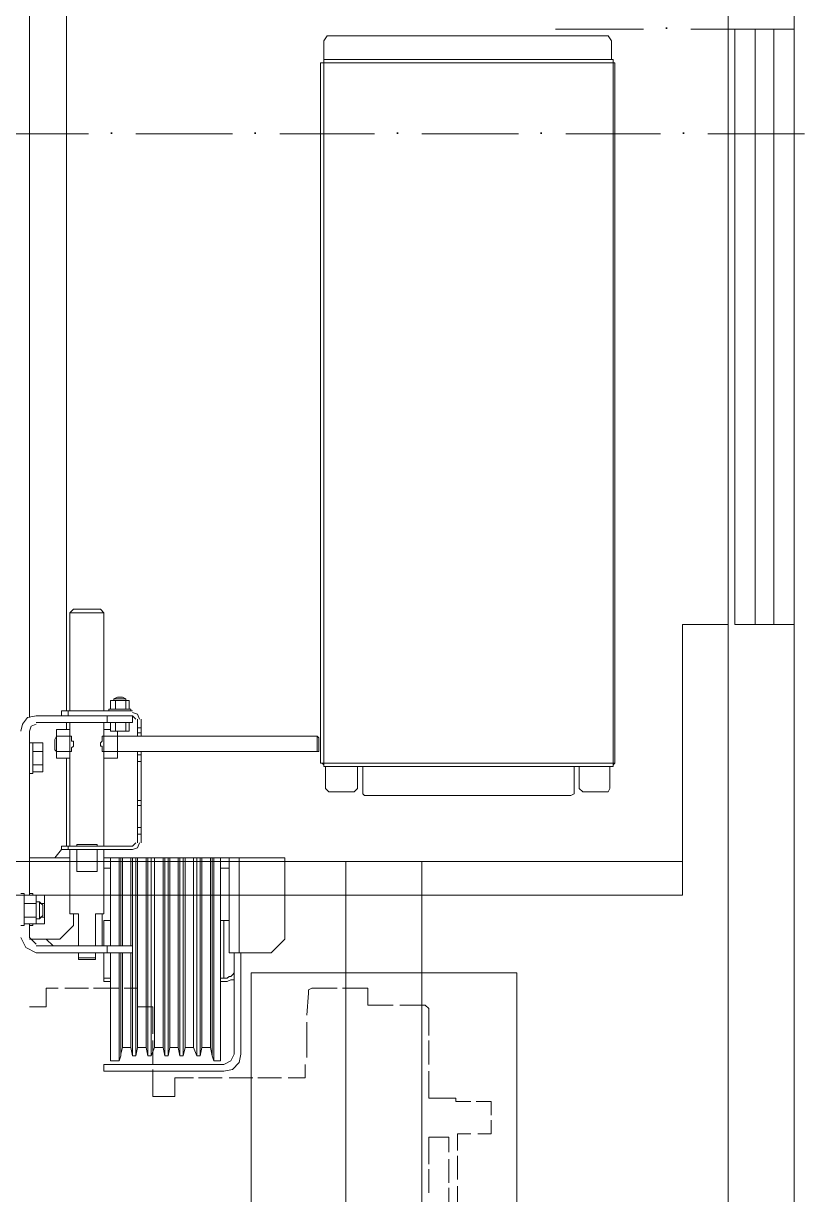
# Model space of a CAD drawing. Header units: metres. Extents: x -223175 to -223082, y -66 to 73.
# Drawn here: x -223169.636 to -223169.051, y -40.707 to -39.823 of the extents above; entities that cross this region are included whole.
import ezdxf

# ---------------------------------------------------------------- set-up
doc = ezdxf.new("R2010")
doc.units = ezdxf.units.M
doc.header["$MEASUREMENT"] = 0
doc.layers.add('cs-lift.cs', color=7, linetype='Continuous')

msp = doc.modelspace()

# ---------------------------------------------------------------- hatches: boundary and pattern name
at = {"layer": 'cs-lift.cs', "linetype": 'Continuous', "lineweight": 0, "true_color": 0x000000}
for points in [[(-223169.14951, -39.82694), (-223169.14951, -39.82566), (-223169.15079, -39.82566), (-223169.15079, -39.82694)], [(-223169.56868, -39.90618), (-223169.56868, -39.9049), (-223169.56996, -39.9049), (-223169.56996, -39.90618)], [(-223169.46006, -39.90618), (-223169.46006, -39.9049), (-223169.46134, -39.9049), (-223169.46134, -39.90618)], [(-223169.35271, -39.90618), (-223169.35271, -39.9049), (-223169.35399, -39.9049), (-223169.35399, -39.90618)], [(-223169.24409, -39.90618), (-223169.24409, -39.9049), (-223169.24536, -39.9049), (-223169.24536, -39.90618)], [(-223169.13673, -39.90618), (-223169.13673, -39.9049), (-223169.13801, -39.9049), (-223169.13801, -39.90618)]]:
    msp.add_hatch(color=18, dxfattribs=at).paths.add_polyline_path(points)

# ---------------------------------------------------------------- linework, layer by layer
at = {"layer": 'cs-lift.cs', "color": 7, "linetype": 'Continuous', "lineweight": 0, "flags": 128}
for points in [[(-223169.00382, -40.74835), (-223169.00382, -39.3541), (-223169.10351, -39.3541), (-223169.10351, -40.74835)], [(-223169.05367, -40.27679), (-223169.05367, -39.82694), (-223169.09839, -39.82694), (-223169.09839, -40.27679)], [(-223169.57507, -40.34196), (-223169.57507, -40.26784)], [(-223169.60191, -40.44675), (-223169.60191, -40.44419), (-223169.60703, -40.44419), (-223169.60703, -40.44675)], [(-223169.33482, -40.78924), (-223169.33482, -40.4557), (-223169.39232, -40.4557), (-223169.39232, -40.78924)], [(-223169.55335, -40.52471), (-223169.55335, -40.5196), (-223169.57252, -40.5196), (-223169.57252, -40.52471)]]:
    msp.add_lwpolyline(points, close=True, dxfattribs=at)
for points in [[(-223169.05367, -39.35409), (-223169.05367, -40.74835)], [(-223169.63131, -39.35921), (-223169.63131, -40.34707)], [(-223169.60319, -39.36944), (-223169.60319, -40.34196)], [(-223169.40894, -39.83589), (-223169.40638, -39.83206)], [(-223169.40638, -39.83206), (-223169.19424, -39.83206), (-223169.19168, -39.83589)], [(-223169.23386, -39.82694), (-223169.16741, -39.82694)], [(-223169.13162, -39.82694), (-223169.06005, -39.82694)], [(-223169.08306, -39.82694), (-223169.08306, -40.27679)], [(-223169.06901, -39.82694), (-223169.06901, -40.27679)], [(-223169.40894, -39.83589), (-223169.40894, -40.38413)], [(-223169.19168, -39.83589), (-223169.19168, -39.84994)], [(-223169.40894, -39.84994), (-223169.19041, -39.84994)], [(-223169.19041, -40.38413), (-223169.19041, -39.84994)], [(-223169.41149, -40.38158), (-223169.41149, -39.8525)], [(-223169.18913, -39.8525), (-223169.41149, -39.8525)], [(-223169.18913, -40.38158), (-223169.18913, -39.8525)], [(-223169.58658, -39.90618), (-223169.65814, -39.90618)], [(-223169.47795, -39.90618), (-223169.5508, -39.90618)], [(-223169.3706, -39.90618), (-223169.44217, -39.90618)], [(-223169.26197, -39.90618), (-223169.33482, -39.90618)], [(-223169.15463, -39.90618), (-223169.22619, -39.90618)], [(-223169.046, -39.90618), (-223169.11884, -39.90618)], [(-223169.59808, -40.26528), (-223169.60063, -40.26784)], [(-223169.59808, -40.26528), (-223169.57763, -40.26528)], [(-223169.57763, -40.26528), (-223169.57507, -40.26784)], [(-223169.60063, -40.34196), (-223169.60063, -40.26784), (-223169.60063, -40.28061)], [(-223169.60063, -40.26784), (-223169.60063, -40.28318)], [(-223169.57507, -40.26784), (-223169.60063, -40.26784)], [(-223169.57507, -40.31256), (-223169.57507, -40.26784), (-223169.57507, -40.30617)], [(-223169.57507, -40.26784), (-223169.57507, -40.34196)], [(-223169.13801, -40.48126), (-223169.13801, -40.27679), (-223169.10351, -40.27679)], [(-223169.56997, -40.33429), (-223169.56868, -40.33429)], [(-223169.55719, -40.33429), (-223169.56997, -40.33429)], [(-223169.56997, -40.34068), (-223169.56997, -40.33429)], [(-223169.56868, -40.33429), (-223169.55846, -40.33429)], [(-223169.56741, -40.33302), (-223169.56485, -40.33173)], [(-223169.56741, -40.33302), (-223169.56741, -40.33429)], [(-223169.56741, -40.33302), (-223169.55846, -40.33302)], [(-223169.56613, -40.34068), (-223169.56613, -40.33429)], [(-223169.56485, -40.33173), (-223169.56102, -40.33173)], [(-223169.56102, -40.33173), (-223169.55846, -40.33302)], [(-223169.55846, -40.33302), (-223169.55846, -40.33429)], [(-223169.55846, -40.33429), (-223169.5559, -40.33429)], [(-223169.55846, -40.34068), (-223169.55846, -40.33429)], [(-223169.5559, -40.33429), (-223169.55719, -40.33429)], [(-223169.5559, -40.34068), (-223169.5559, -40.33429)], [(-223169.60702, -40.34196), (-223169.60702, -40.3458)], [(-223169.60191, -40.3458), (-223169.60191, -40.34196), (-223169.60702, -40.34196)], [(-223169.55335, -40.34196), (-223169.60191, -40.34196)], [(-223169.57124, -40.34196), (-223169.57124, -40.34068)], [(-223169.55463, -40.34068), (-223169.57124, -40.34068)], [(-223169.55463, -40.34196), (-223169.55463, -40.34068)], [(-223169.54824, -40.34835), (-223169.54951, -40.34451), (-223169.55335, -40.34324)], [(-223169.62619, -40.3458), (-223169.63258, -40.34707), (-223169.63641, -40.35219), (-223169.6377, -40.35729)], [(-223169.62619, -40.35219), (-223169.63002, -40.35346), (-223169.63131, -40.35729)], [(-223169.62619, -40.3509), (-223169.57252, -40.3509), (-223169.57252, -40.3458), (-223169.62619, -40.3458)], [(-223169.60319, -40.3509), (-223169.60319, -40.35602)], [(-223169.60063, -40.35602), (-223169.60063, -40.3509)], [(-223169.57507, -40.35602), (-223169.57507, -40.3509)], [(-223169.57507, -40.3509), (-223169.57507, -40.35602)], [(-223169.57507, -40.3509), (-223169.57507, -40.35602)], [(-223169.55335, -40.3458), (-223169.57252, -40.3458)], [(-223169.55335, -40.3509), (-223169.57252, -40.3509)], [(-223169.56997, -40.3509), (-223169.56997, -40.35729)], [(-223169.55846, -40.35729), (-223169.56613, -40.35729), (-223169.56613, -40.3509)], [(-223169.5559, -40.3509), (-223169.5559, -40.35729), (-223169.55846, -40.35729), (-223169.55846, -40.3509)], [(-223169.55335, -40.3458), (-223169.55335, -40.3509)], [(-223169.5508, -40.34835), (-223169.55335, -40.3458)], [(-223169.54951, -40.35858), (-223169.54951, -40.34835)], [(-223169.54951, -40.35474), (-223169.54696, -40.35474), (-223169.54696, -40.34835)], [(-223169.63131, -40.35729), (-223169.63131, -40.48126)], [(-223169.61214, -40.36368), (-223169.61086, -40.36113)], [(-223169.61086, -40.35602), (-223169.60063, -40.35602), (-223169.60063, -40.36113)], [(-223169.61086, -40.35602), (-223169.61086, -40.36113), (-223169.60063, -40.36113), (-223169.60063, -40.37263)], [(-223169.61086, -40.37263), (-223169.61086, -40.36113)], [(-223169.61086, -40.36113), (-223169.61086, -40.37263), (-223169.60063, -40.37263), (-223169.60063, -40.37775)], [(-223169.60063, -40.37263), (-223169.60063, -40.37391), (-223169.60063, -40.37263), (-223169.59936, -40.37263), (-223169.59936, -40.37007), (-223169.59808, -40.3688), (-223169.59808, -40.36497), (-223169.59936, -40.36497), (-223169.59936, -40.36113), (-223169.60063, -40.36113)], [(-223169.57507, -40.36113), (-223169.57636, -40.36113), (-223169.57636, -40.36497), (-223169.57763, -40.36624), (-223169.57763, -40.3688), (-223169.57636, -40.3688), (-223169.57636, -40.37263), (-223169.57507, -40.37263), (-223169.57507, -40.37391), (-223169.57507, -40.37263)], [(-223169.57507, -40.35602), (-223169.56997, -40.35602)], [(-223169.57507, -40.35602), (-223169.57507, -40.36113), (-223169.56485, -40.36113), (-223169.56485, -40.37263)], [(-223169.57507, -40.36113), (-223169.57507, -40.37263), (-223169.56485, -40.37263), (-223169.56485, -40.37775)], [(-223169.56997, -40.35729), (-223169.56613, -40.35729)], [(-223169.56485, -40.36113), (-223169.56485, -40.35729)], [(-223169.56485, -40.36113), (-223169.41405, -40.36113)], [(-223169.54951, -40.35858), (-223169.54696, -40.35858), (-223169.54696, -40.35474)], [(-223169.54951, -40.35858), (-223169.54951, -40.36113)], [(-223169.54696, -40.36113), (-223169.54696, -40.35858)], [(-223169.41405, -40.36113), (-223169.41277, -40.36241)], [(-223169.41405, -40.36113), (-223169.41405, -40.37263)], [(-223169.41277, -40.37263), (-223169.41277, -40.36241)], [(-223169.63131, -40.36624), (-223169.62875, -40.36624)], [(-223169.62875, -40.36624), (-223169.62108, -40.36624), (-223169.62108, -40.37263), (-223169.62875, -40.37263)], [(-223169.62875, -40.38924), (-223169.62875, -40.36624)], [(-223169.61214, -40.36368), (-223169.61214, -40.37136)], [(-223169.61086, -40.37263), (-223169.61214, -40.37136)], [(-223169.62108, -40.37263), (-223169.62108, -40.38285), (-223169.62875, -40.38285)], [(-223169.61086, -40.37775), (-223169.61086, -40.37263)], [(-223169.61086, -40.37775), (-223169.60063, -40.37775)], [(-223169.60319, -40.37775), (-223169.60319, -40.44292)], [(-223169.60063, -40.37391), (-223169.60063, -40.44419)], [(-223169.60063, -40.37391), (-223169.60063, -40.44419)], [(-223169.60063, -40.37775), (-223169.60063, -40.44419)], [(-223169.57507, -40.37775), (-223169.57507, -40.37263)], [(-223169.57507, -40.44419), (-223169.57507, -40.37775)], [(-223169.57507, -40.37775), (-223169.56485, -40.37775)], [(-223169.56485, -40.37263), (-223169.41405, -40.37263)], [(-223169.54951, -40.37263), (-223169.54951, -40.37519)], [(-223169.54951, -40.3803), (-223169.54951, -40.37519)], [(-223169.54951, -40.37519), (-223169.54696, -40.37519)], [(-223169.54951, -40.44164), (-223169.54951, -40.3803)], [(-223169.54696, -40.3803), (-223169.54951, -40.3803)], [(-223169.54696, -40.37519), (-223169.54696, -40.37263)], [(-223169.54696, -40.37519), (-223169.54696, -40.40969)], [(-223169.41277, -40.37263), (-223169.41405, -40.37263)], [(-223169.63131, -40.38924), (-223169.62875, -40.38924)], [(-223169.62875, -40.38797), (-223169.62108, -40.38797)], [(-223169.62108, -40.38797), (-223169.62108, -40.38285)], [(-223169.41149, -40.38158), (-223169.18913, -40.38158)], [(-223169.41022, -40.38158), (-223169.40894, -40.38285)], [(-223169.19041, -40.38413), (-223169.40894, -40.38413)], [(-223169.40767, -40.40075), (-223169.40767, -40.38413)], [(-223169.38338, -40.40075), (-223169.38338, -40.38413)], [(-223169.37954, -40.40458), (-223169.37954, -40.38413)], [(-223169.2198, -40.38413), (-223169.2198, -40.40458)], [(-223169.21597, -40.40075), (-223169.21597, -40.38413)], [(-223169.19297, -40.40075), (-223169.19297, -40.38413)], [(-223169.19041, -40.38285), (-223169.18913, -40.38158)], [(-223169.4051, -40.4033), (-223169.40767, -40.40075)], [(-223169.4051, -40.4033), (-223169.38593, -40.4033)], [(-223169.38338, -40.40075), (-223169.38593, -40.4033)], [(-223169.37827, -40.40585), (-223169.37954, -40.40458)], [(-223169.2198, -40.40458), (-223169.22236, -40.40585), (-223169.37827, -40.40585)], [(-223169.21341, -40.4033), (-223169.21597, -40.40075)], [(-223169.21341, -40.4033), (-223169.19424, -40.4033)], [(-223169.19297, -40.40075), (-223169.19424, -40.4033)], [(-223169.54951, -40.40969), (-223169.54696, -40.40969), (-223169.54696, -40.41353)], [(-223169.54696, -40.41353), (-223169.54696, -40.43014), (-223169.54951, -40.43014)], [(-223169.54696, -40.41353), (-223169.54951, -40.41353)], [(-223169.54696, -40.43014), (-223169.54696, -40.43525)], [(-223169.60319, -40.44419), (-223169.60319, -40.44292)], [(-223169.58019, -40.44292), (-223169.59553, -40.44292)], [(-223169.59553, -40.44292), (-223169.59553, -40.44419)], [(-223169.58019, -40.44419), (-223169.58019, -40.44292)], [(-223169.55335, -40.44419), (-223169.5508, -40.44164)], [(-223169.55335, -40.44675), (-223169.54951, -40.44548), (-223169.54824, -40.44164)], [(-223169.54951, -40.43525), (-223169.54696, -40.43525), (-223169.54696, -40.44164)], [(-223169.61214, -40.45314), (-223169.60702, -40.44675)], [(-223169.60702, -40.44675), (-223169.60063, -40.44675)], [(-223169.60191, -40.44419), (-223169.55335, -40.44419)], [(-223169.60191, -40.44675), (-223169.55335, -40.44675)], [(-223169.60063, -40.44675), (-223169.60063, -40.49531)], [(-223169.60063, -40.44675), (-223169.60063, -40.49531)], [(-223169.60063, -40.44675), (-223169.60063, -40.49531)], [(-223169.59553, -40.44675), (-223169.59553, -40.46336)], [(-223169.58019, -40.46336), (-223169.58019, -40.44675)], [(-223169.57507, -40.49531), (-223169.57507, -40.44675)], [(-223170.53738, -40.4557), (-223169.13801, -40.4557)], [(-223169.61214, -40.45314), (-223169.63131, -40.45314)], [(-223169.60063, -40.45314), (-223169.61214, -40.45314)], [(-223169.43833, -40.45314), (-223169.57507, -40.45314)], [(-223169.56997, -40.5196), (-223169.56997, -40.45314)], [(-223169.56358, -40.5196), (-223169.56358, -40.45314)], [(-223169.56229, -40.5196), (-223169.56229, -40.45314)], [(-223169.56229, -40.5196), (-223169.56229, -40.45314)], [(-223169.56102, -40.5196), (-223169.56102, -40.45314)], [(-223169.55463, -40.5196), (-223169.55463, -40.45314)], [(-223169.55335, -40.5196), (-223169.55335, -40.45314)], [(-223169.5508, -40.60267), (-223169.5508, -40.45314)], [(-223169.54951, -40.59628), (-223169.54951, -40.45314)], [(-223169.54312, -40.59628), (-223169.54312, -40.45314)], [(-223169.54185, -40.60267), (-223169.54185, -40.45314)], [(-223169.53929, -40.60267), (-223169.53929, -40.45314)], [(-223169.53673, -40.59628), (-223169.53673, -40.45314)], [(-223169.53034, -40.59628), (-223169.53034, -40.45314)], [(-223169.52907, -40.60267), (-223169.52907, -40.45314)], [(-223169.52651, -40.60267), (-223169.52651, -40.45314)], [(-223169.52524, -40.59628), (-223169.52524, -40.45314)], [(-223169.51885, -40.59628), (-223169.51885, -40.45314)], [(-223169.51756, -40.60267), (-223169.51756, -40.45314)], [(-223169.51501, -40.60267), (-223169.51501, -40.45314)], [(-223169.51373, -40.59628), (-223169.51373, -40.45314)], [(-223169.50734, -40.59628), (-223169.50734, -40.45314)], [(-223169.50478, -40.60267), (-223169.50478, -40.45314)], [(-223169.50223, -40.60267), (-223169.50223, -40.45314)], [(-223169.50095, -40.59628), (-223169.50095, -40.45314)], [(-223169.49456, -40.59628), (-223169.49456, -40.45314)], [(-223169.49329, -40.60267), (-223169.49329, -40.45314)], [(-223169.49201, -40.60649), (-223169.49201, -40.45314)], [(-223169.4869, -40.60649), (-223169.4869, -40.45314)], [(-223169.48051, -40.52471), (-223169.48051, -40.45314)], [(-223169.47284, -40.45314), (-223169.47284, -40.52471), (-223169.44856, -40.52471), (-223169.43833, -40.51448), (-223169.43833, -40.45314)], [(-223169.13801, -40.4557), (-223169.19041, -40.4557)], [(-223169.59553, -40.46336), (-223169.58019, -40.46336)], [(-223169.57507, -40.46081), (-223169.56997, -40.46081)], [(-223169.4869, -40.46081), (-223169.48051, -40.46081)], [(-223169.13801, -40.48126), (-223170.53738, -40.48126)], [(-223169.6377, -40.47998), (-223169.63514, -40.47998), (-223169.63514, -40.50426)], [(-223169.62619, -40.48765), (-223169.62619, -40.48126), (-223169.63514, -40.48126)], [(-223169.63131, -40.47998), (-223169.62875, -40.47998)], [(-223169.62875, -40.48126), (-223169.62875, -40.47998)], [(-223169.6198, -40.48765), (-223169.6198, -40.48126), (-223169.62619, -40.48126)], [(-223169.62363, -40.48637), (-223169.62619, -40.48637)], [(-223169.62108, -40.48892), (-223169.62363, -40.48637)], [(-223169.62363, -40.48637), (-223169.62363, -40.49915)], [(-223169.62619, -40.49787), (-223169.62619, -40.48765), (-223169.63514, -40.48765)], [(-223169.6198, -40.49787), (-223169.6198, -40.48765), (-223169.62363, -40.48765)], [(-223169.62108, -40.48892), (-223169.62108, -40.4966)], [(-223169.6083, -40.51448), (-223169.59808, -40.50426), (-223169.59808, -40.49531)], [(-223169.59424, -40.49531), (-223169.60063, -40.49531)], [(-223169.59424, -40.5196), (-223169.59424, -40.49531)], [(-223169.58146, -40.49531), (-223169.58146, -40.5196)], [(-223169.57507, -40.49531), (-223169.58146, -40.49531)], [(-223169.57636, -40.49531), (-223169.57636, -40.5196)], [(-223169.6377, -40.50426), (-223169.63514, -40.50426)], [(-223169.62619, -40.50299), (-223169.62619, -40.49787), (-223169.63514, -40.49787)], [(-223169.63514, -40.50299), (-223169.62619, -40.50299)], [(-223169.63131, -40.50299), (-223169.63131, -40.51321)], [(-223169.63131, -40.50426), (-223169.62875, -40.50426)], [(-223169.62875, -40.50426), (-223169.62875, -40.50299)], [(-223169.62363, -40.49915), (-223169.62619, -40.49915)], [(-223169.62619, -40.50299), (-223169.6198, -40.50299)], [(-223169.62108, -40.4966), (-223169.62363, -40.49915)], [(-223169.6198, -40.50299), (-223169.6198, -40.49787), (-223169.62363, -40.49787)], [(-223169.57507, -40.50043), (-223169.56997, -40.50043)], [(-223169.57507, -40.5196), (-223169.57507, -40.50043)], [(-223169.4869, -40.50043), (-223169.48051, -40.50043)], [(-223169.48434, -40.54388), (-223169.48434, -40.50043)], [(-223169.6377, -40.51321), (-223169.63386, -40.52087), (-223169.62619, -40.52471)], [(-223169.63131, -40.51321), (-223169.62619, -40.51832)], [(-223169.6083, -40.51448), (-223169.63131, -40.51448)], [(-223169.62619, -40.5196), (-223169.57252, -40.5196)], [(-223169.61853, -40.51448), (-223169.61341, -40.5196)], [(-223169.62619, -40.52471), (-223169.57252, -40.52471)], [(-223169.59424, -40.52854), (-223169.59424, -40.52471)], [(-223169.58146, -40.52854), (-223169.59424, -40.52854), (-223169.59424, -40.52982)], [(-223169.58146, -40.52982), (-223169.59424, -40.52982)], [(-223169.58146, -40.52471), (-223169.58146, -40.52854)], [(-223169.58146, -40.52854), (-223169.58146, -40.52982)], [(-223169.57507, -40.54388), (-223169.57507, -40.52471)], [(-223169.56997, -40.60649), (-223169.56997, -40.52471)], [(-223169.56358, -40.60649), (-223169.56358, -40.52471)], [(-223169.56229, -40.60139), (-223169.56229, -40.52471)], [(-223169.56229, -40.60267), (-223169.56229, -40.52471)], [(-223169.56102, -40.59628), (-223169.56102, -40.52471)], [(-223169.55463, -40.59628), (-223169.55463, -40.52471)], [(-223169.55335, -40.60267), (-223169.55335, -40.52471)], [(-223169.47284, -40.52471), (-223169.48051, -40.52471)], [(-223169.47667, -40.52471), (-223169.47667, -40.60139)], [(-223169.47156, -40.60139), (-223169.47156, -40.52471)], [(-223169.48434, -40.54388), (-223169.48178, -40.54388), (-223169.48051, -40.5426), (-223169.47923, -40.5426), (-223169.47795, -40.54132), (-223169.47667, -40.54004)], [(-223169.46389, -40.54004), (-223169.26326, -40.54004)], [(-223169.46389, -40.78541), (-223169.46389, -40.54004)], [(-223169.26326, -40.78541), (-223169.26326, -40.54004)], [(-223169.57507, -40.54388), (-223169.56997, -40.54388)], [(-223169.57507, -40.54643), (-223169.57507, -40.54388)], [(-223169.56997, -40.54643), (-223169.57507, -40.54643)], [(-223169.4869, -40.54388), (-223169.48434, -40.54388)], [(-223169.48434, -40.54643), (-223169.4869, -40.54643)], [(-223169.48434, -40.54643), (-223169.48178, -40.54643), (-223169.47923, -40.54516), (-223169.47667, -40.54516)], [(-223169.60958, -40.55155), (-223169.61853, -40.55155), (-223169.61853, -40.5656), (-223169.63131, -40.5656)], [(-223169.58658, -40.55155), (-223169.60447, -40.55155)], [(-223169.56358, -40.55155), (-223169.58275, -40.55155)], [(-223169.53802, -40.58605), (-223169.53802, -40.5656), (-223169.54951, -40.5656), (-223169.54951, -40.55155), (-223169.55974, -40.55155)], [(-223169.39871, -40.55155), (-223169.41788, -40.55155), (-223169.42044, -40.55282), (-223169.42044, -40.55538), (-223169.42172, -40.57199)], [(-223169.35655, -40.56433), (-223169.37572, -40.56433), (-223169.37572, -40.55155), (-223169.39489, -40.55155)], [(-223169.3297, -40.58733), (-223169.3297, -40.56688), (-223169.33226, -40.56433), (-223169.35143, -40.56433)], [(-223169.42172, -40.57711), (-223169.42172, -40.60394)], [(-223169.53802, -40.60906), (-223169.53802, -40.59116)], [(-223169.3297, -40.60906), (-223169.3297, -40.59116)], [(-223169.4869, -40.60649), (-223169.49201, -40.60649), (-223169.49329, -40.60267), (-223169.49456, -40.59628), (-223169.50095, -40.59628), (-223169.50223, -40.60267), (-223169.50478, -40.60267), (-223169.50734, -40.59628), (-223169.51373, -40.59628), (-223169.51501, -40.60267), (-223169.51756, -40.60267), (-223169.51885, -40.59628), (-223169.52524, -40.59628), (-223169.52651, -40.60267), (-223169.52907, -40.60267), (-223169.53034, -40.59628), (-223169.53673, -40.59628), (-223169.53929, -40.60267), (-223169.54185, -40.60267), (-223169.54312, -40.59628), (-223169.54951, -40.59628), (-223169.5508, -40.60267), (-223169.55335, -40.60267), (-223169.55463, -40.59628), (-223169.56102, -40.59628), (-223169.56229, -40.60139), (-223169.56229, -40.60267), (-223169.56358, -40.60649), (-223169.56997, -40.60649)], [(-223169.48434, -40.61417), (-223169.47795, -40.61288), (-223169.47284, -40.60778), (-223169.47156, -40.60139)], [(-223169.48434, -40.60906), (-223169.47923, -40.60649), (-223169.47667, -40.60139)], [(-223169.48434, -40.60906), (-223169.57507, -40.60906), (-223169.57507, -40.61417)], [(-223169.423, -40.60906), (-223169.423, -40.61927), (-223169.43578, -40.61927)], [(-223169.48434, -40.61417), (-223169.57507, -40.61417)], [(-223169.50734, -40.61927), (-223169.5214, -40.61927), (-223169.5214, -40.63334), (-223169.53802, -40.63334), (-223169.53802, -40.61288)], [(-223169.48562, -40.61927), (-223169.50351, -40.61927)], [(-223169.46261, -40.61927), (-223169.48051, -40.61927)], [(-223169.44089, -40.61927), (-223169.45878, -40.61927)], [(-223169.29776, -40.63717), (-223169.30926, -40.63717), (-223169.30926, -40.63461), (-223169.3297, -40.63461), (-223169.3297, -40.61417)], [(-223169.28243, -40.64739), (-223169.28243, -40.63717), (-223169.29392, -40.63717)], [(-223169.29265, -40.66145), (-223169.28243, -40.66145), (-223169.28243, -40.65122)], [(-223169.3297, -40.68446), (-223169.3297, -40.664), (-223169.31437, -40.664), (-223169.31437, -40.67551)], [(-223169.30798, -40.67423), (-223169.30798, -40.66145), (-223169.29776, -40.66145)], [(-223169.31437, -40.68062), (-223169.31437, -40.69851)], [(-223169.30798, -40.69595), (-223169.30798, -40.67807)], [(-223169.3297, -40.70618), (-223169.3297, -40.68829)], [(-223169.31437, -40.70234), (-223169.31437, -40.72024)], [(-223169.30798, -40.71895), (-223169.30798, -40.70107)]]:
    msp.add_lwpolyline(points, dxfattribs=at)

doc.saveas('drawing.dxf')
